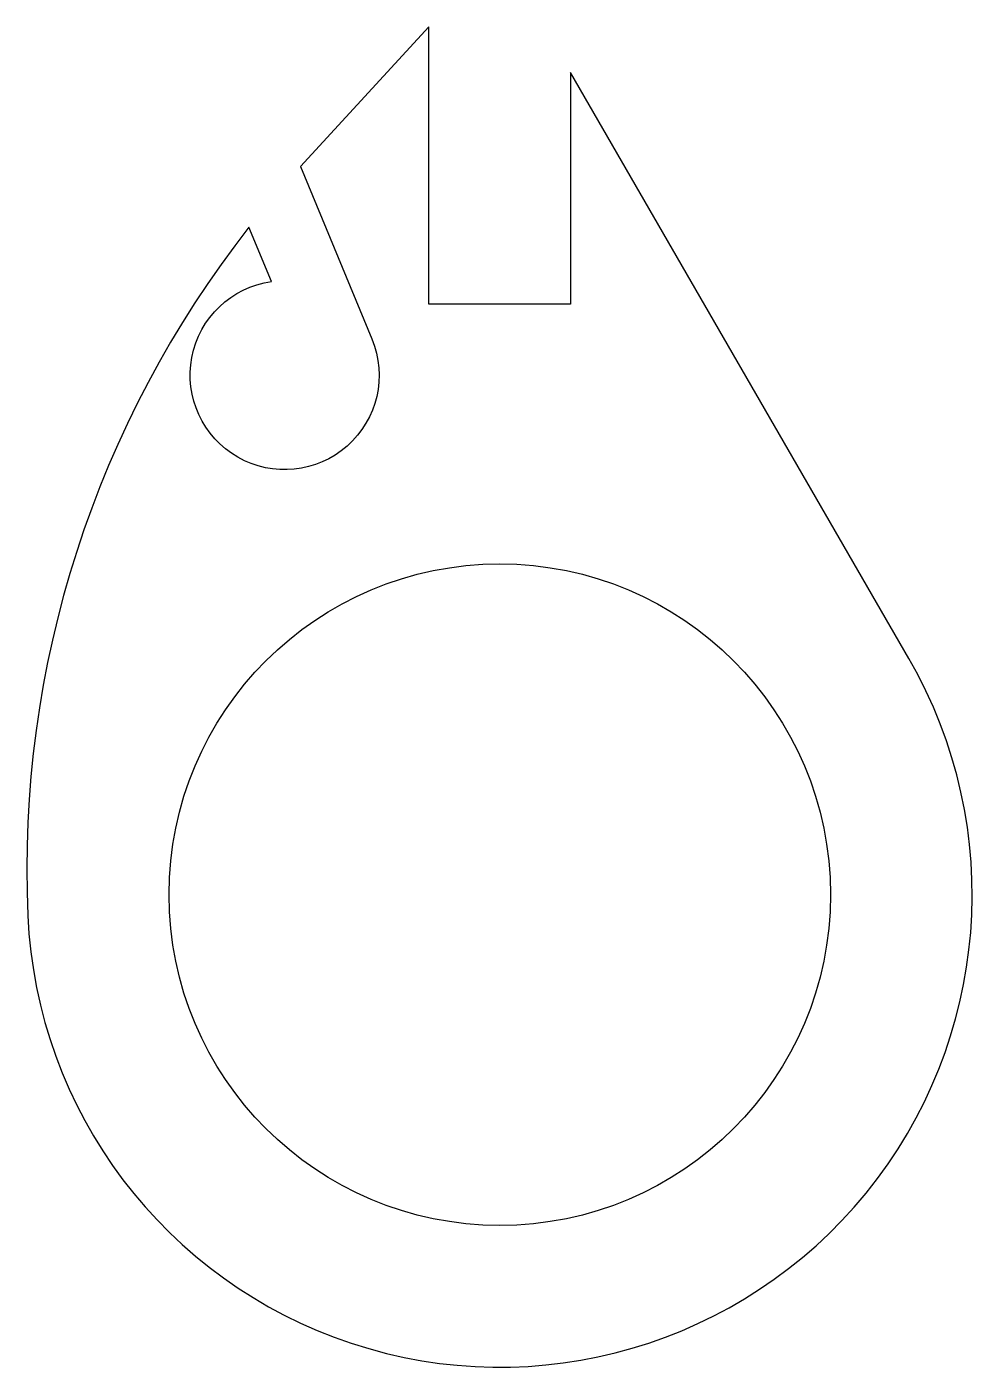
# Model space of a CAD drawing. Header units: millimetres. Extents: x -10 to 10, y -10 to 18.4.
import ezdxf

# ---------------------------------------------------------------- set-up
doc = ezdxf.new("R2010")
doc.units = ezdxf.units.MM
doc.layers.get('0').update_dxf_attribs({"linetype": 'CONTINUOUS'})

msp = doc.modelspace()

# ---------------------------------------------------------------- linework, layer by layer
msp.add_lwpolyline([(-2.706, 11.76, -2.923988), (-4.833, 12.975), (-5.309, 14.123, 0.179423), (-9.99, -0.44, 1.27395), (8.66, 5), (1.5, 17.402), (1.5, 12.5), (-1.5, 12.5), (-1.5, 18.366), (-4.217, 15.407)], format="xyb", close=True)
msp.add_circle((0, 0), 7)

doc.saveas('drawing.dxf')
